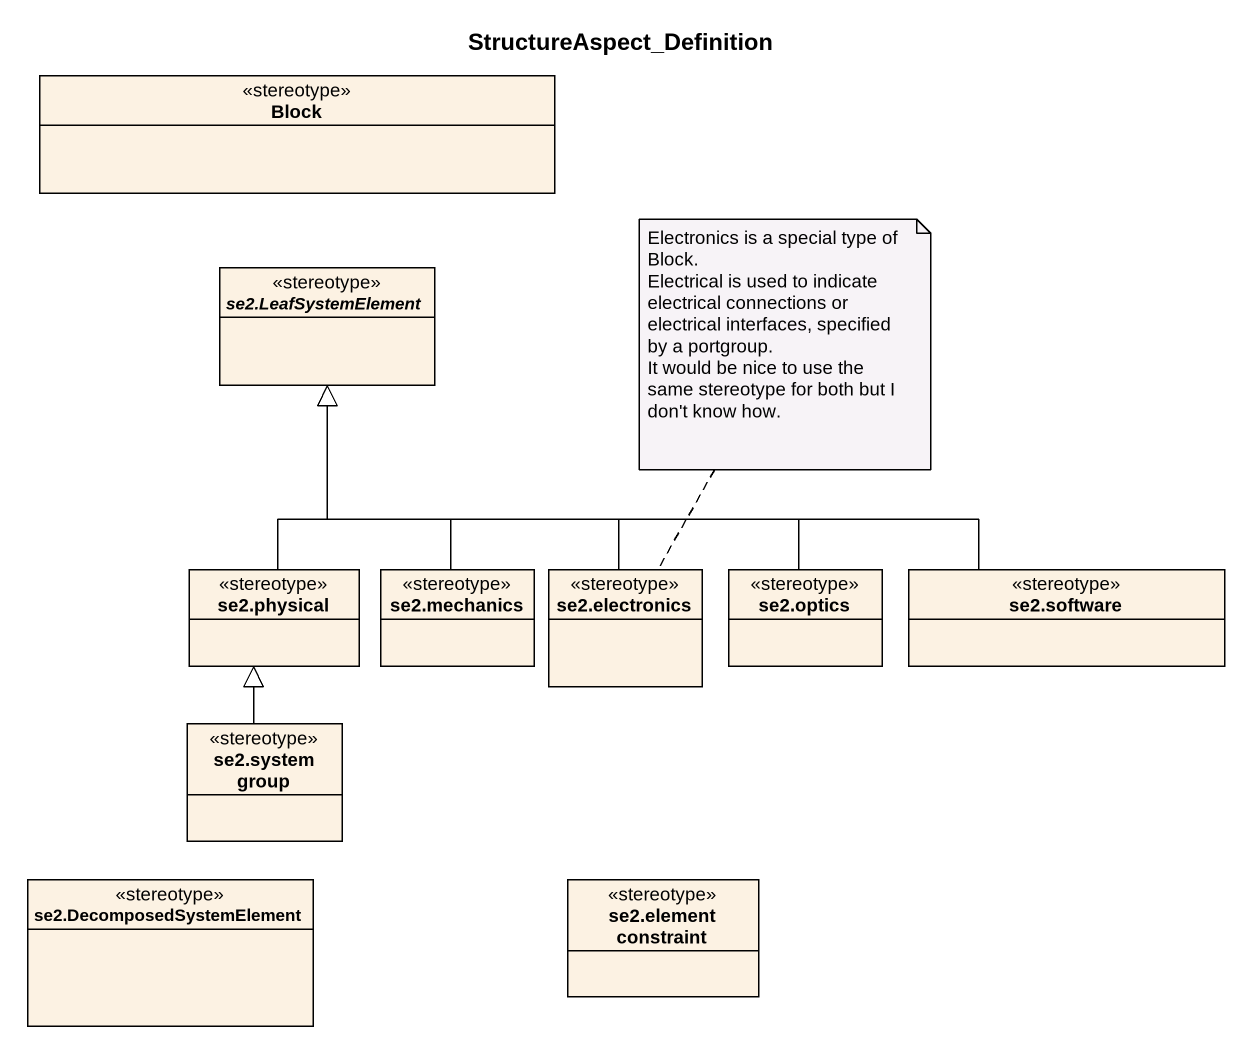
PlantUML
@startuml
title StructureAspect_Definition
hide circle
hide empty members
class Block <<stereotype>>
abstract class "se2.LeafSystemElement" as se2_LeafSystemElement <<stereotype>>
class "se2.physical" as se2_physical <<stereotype>>
class "se2.mechanics" as se2_mechanics <<stereotype>>
class "se2.electronics" as se2_electronics <<stereotype>>
class "se2.optics" as se2_optics <<stereotype>>
class "se2.software" as se2_software <<stereotype>>
class "se2.system group" as se2_system_group <<stereotype>>
class "se2.DecomposedSystemElement" as se2_DecomposedSystemElement <<stereotype>>
class "se2.element constraint" as se2_element_constraint <<stereotype>>
se2_physical -up-|> se2_LeafSystemElement
se2_mechanics -up-|> se2_LeafSystemElement
se2_electronics -up-|> se2_LeafSystemElement
se2_optics -up-|> se2_LeafSystemElement
se2_software -left-|> se2_LeafSystemElement
se2_system_group -up-|> se2_physical
note top of se2_electronics
  Electronics is a special type of Block.
  Electrical is used to indicate electrical connections or electrical interfaces, specified by a portgroup.
  It would be nice to use the same stereotype for both but I don't know how.
end note
@enduml
